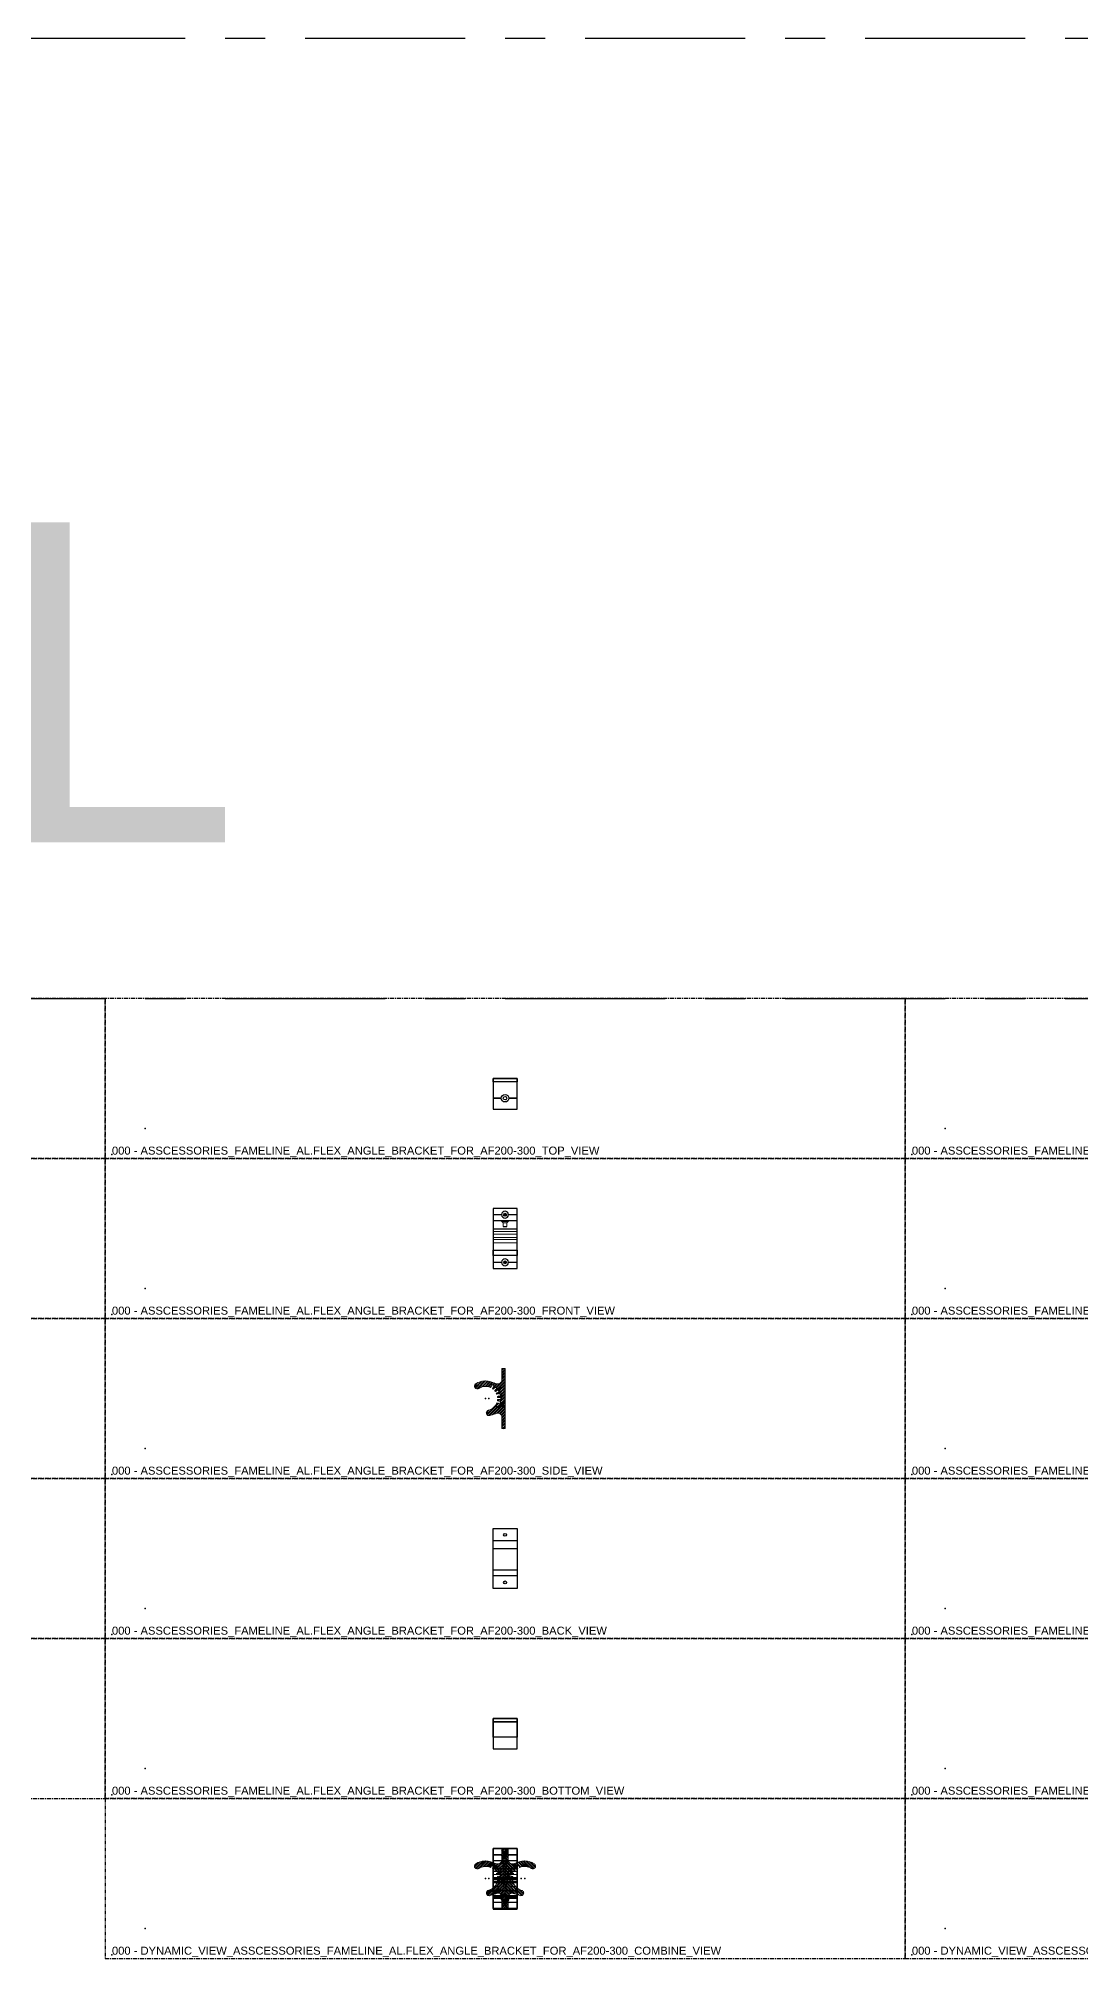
# Model space of a CAD drawing. Header units: millimetres. Extents: x -244126 to 368105, y -173968 to 259060.
# Drawn here: x 3597 to 4900, y 47795 to 50195 of the extents above; entities that cross this region are included whole.
import ezdxf

# ---------------------------------------------------------------- set-up
doc = ezdxf.new("R2010")
doc.units = ezdxf.units.MM
doc.header["$MEASUREMENT"] = 0
doc.linetypes.add('005_GG_TA_LINE', pattern=[13.75, 5, -1.25, 1.25, -1.25, 5])
doc.linetypes.add('HIDDEN', pattern=[9.524999999999999, 6.35, -3.175])
for name, color, linetype in [('000 - H A T C H', 8, 'Continuous'), ('000 - L I N E', 1, 'Continuous'), ('000 - WIPEOUT', 250, 'Continuous'), ('001 - ASCESSORIES', 1, 'Continuous'), ('SLD-0', 179, 'Continuous')]:
    doc.layers.add(name, color=color, linetype=linetype)
doc.styles.get("Standard").update_dxf_attribs({"font": 'arial.ttf'})

# ---------------------------------------------------------------- blocks, each defined once
blk = doc.blocks.new('*U1763')
at = {"color": 0, "linetype": '005_GG_TA_LINE'}
blk.add_lwpolyline([(0, 0), (1000, 0), (1000, 200), (0, 200)], close=True, dxfattribs=at)
for p in [(50, 37.5), (8.581742425833, 4.877933635547379)]:
    blk.add_point(p, dxfattribs=at)
blk.add_attdef('NAMEBLK', (8.581742425833, 4.877933635547379), '', height=10, dxfattribs=at)
blk = doc.blocks.new('*U1767')
at = {"color": 0, "linetype": '005_GG_TA_LINE'}
blk.add_lwpolyline([(0, 0), (200, 0), (200, 30), (0, 30)], close=True, dxfattribs=at)
blk.add_attdef('NAMEBLK', (8.581742425833, 4.877933635547379), '', height=10, dxfattribs=at)
blk = doc.blocks.new('000 - ASSCESSORIES_FAMELINE_AL.FLEX_ANGLE_BRACKET_FOR_AF200-300_TOP_VIEW')
at = {"color": 2}
blk.add_wipeout([(14.999999999999998, -38.20020784022984), (14.999999999999998, 0), (-14.999999999999996, 0), (-15, -38.20020784022984)], dxfattribs=at).dxf.layer = '000 - WIPEOUT'
at = {"color": 0, "linetype": 'Continuous', "lineweight": 0, "extrusion": (-1, -6.123233995736766e-17, -2.220446049250313e-16)}
blk.add_line((15, -38.20020784022984), (-15, -38.20020784022984), dxfattribs=at)
at = {"color": 2}
blk.add_lwpolyline([(15, -38.20020784022984), (15, -9.18485099360515e-16), (-15, 9.18485099360515e-16), (-15, -38.20020784022984)], close=True, dxfattribs=at)
at = {"layer": '001 - ASCESSORIES', "linetype": 'Continuous', "lineweight": 0, "extrusion": (-1, -6.123233995736766e-17, -2.220446049250313e-16)}
for p, q in [((-4.711444490670774, -24.30222596008855), (-15, -24.30222596008855)), ((-4.720858201312355, -24.60020744982523), (-15, -24.60020744982523)), ((-4.711444441286973, -24.89818972037949), (-15, -24.89818972037949)), ((15, -24.30222596008855), (4.71144449067077, -24.30222596008855)), ((15, -24.89818972037949), (4.71144444128697, -24.89818972037949)), ((15, -24.60020744982523), (4.720858201312351, -24.60020744982523))]:
    blk.add_line(p, q, dxfattribs=at)
at = {"layer": '001 - ASCESSORIES', "color": 3}
blk.add_lwpolyline([(-15, -4.000207570009592), (-15, 9.18485099360515e-16), (15, -9.18485099360515e-16), (15, -4.000207570009594)], close=True, dxfattribs=at)
at = {"layer": '001 - ASCESSORIES'}
for centre, radius in [((-1.506328265589495e-15, -24.60020744982569), 4.720858201312359), ((-1.506328265589467e-15, -24.60020744982523), 2.249999903142339)]:
    blk.add_circle(centre, radius, dxfattribs=at)
blk = doc.blocks.new('000 - ASSCESSORIES_FAMELINE_AL.FLEX_ANGLE_BRACKET_FOR_AF200-300_SIDE_VIEW')
at = {"layer": '000 - H A T C H'}
h = blk.add_hatch(dxfattribs=at)
h.set_pattern_fill('ANSI32', color=8, scale=7)
h.set_pattern_definition([(45, (3200.582122079782, 501.9556420693257), (-1.856155300614688, 1.856155300614688), []), (45, (3201.819558944782, 501.9556420693257), (-1.856155300614688, 1.856155300614688), [])])
edge = h.paths.add_edge_path()
edge.add_arc((-24.60009297727149, 1.092597291219022e-05), 22.0000000000029, 90.77607391714648, 123.2564312859631)
edge.add_arc((-34.8000929772711, 15.55378860215449), 3.400000000000849, 123.2564312859582, 303.2564312860495)
edge.add_arc((-24.60009297727166, 1.092597051943756e-05), 15.20000000000311, 65.77656419011902, 123.2564312859393, ccw=False)
edge.add_arc((-18.2815331998316, 14.04407751796509), 0.2000001331612148, 245.7765641900522, 329.9999312689536)
edge.add_line((-18.10832812371223, 13.94407724361054), (-16.31922733306351, 17.04289124551826))
edge.add_arc((-16.05941988014751, 16.89289134263949), 0.2999998057571702, 60.00004524878108, 149.999999999958, ccw=False)
edge.add_line((-15.90942018244937, 17.15269891401647), (-14.09076643508001, 16.10269913199477))
edge.add_arc((-14.24076610740318, 15.84289121904718), 0.3000000888787198, -29.999971654117473, 60.00008206330642, ccw=False)
edge.add_line((-13.98095833508728, 15.69289130314223), (-15.77005958349469, 12.59407739653057))
edge.add_arc((-15.59685450273591, 12.49407739652947), 0.200000000002181, 149.9999999999971, 234.2234358103231)
edge.add_arc((-24.60009297727736, 1.092594628993027e-05), 15.20000000002425, 50.776564190154375, 54.22343580992401, ccw=False)
edge.add_arc((-14.86196101252971, 11.93017392820862), 0.200000111124736, 230.7765641902996, 315.0001145294227)
edge.add_line((-14.72053929502613, 11.78875277608404), (-12.19036897575438, 14.31892340966738))
edge.add_arc((-11.97823689478033, 14.10679132869315), 0.3000000659280574, 44.99996698555748, 134.9999999999758, ccw=False)
edge.add_line((-11.76610469157345, 14.31892328743447), (-10.28118066655111, 12.83399907593912))
edge.add_arc((-10.49331266104002, 12.62186715886523), 0.2999998888787882, -44.99999513174453, 44.999989545294795, ccw=False)
edge.add_line((-10.28118068723438, 12.40973522110806), (-12.81135141736081, 9.879564176684426))
edge.add_arc((-12.66993006112226, 9.738142820446036), 0.2000000000016426, 135.0000000000331, 219.2234358110653)
edge.add_arc((-24.60009297726682, 1.092596317775474e-05), 15.20000000000145, 35.776564190161594, 39.22343580991469, ccw=False)
edge.add_arc((-12.10602643544547, 9.003249451867786), 0.2000000878489613, 215.7765641898848, 300.0000006170934)
edge.add_line((-12.00602638965552, 8.830044296108497), (-8.907212818396829, 10.61914534852031))
edge.add_arc((-8.757212633545205, 10.35933740721299), 0.3000003697028865, 30.000002280675574, 120.0000000000399, ccw=False)
edge.add_line((-8.497404698208584, 10.50933760240616), (-7.447405332582321, 8.690683874414503))
edge.add_arc((-7.707213135827003, 8.540683940658628), 0.3000001245892988, -59.99978517703721, 29.99997165315972, ccw=False)
edge.add_line((-7.557212099418621, 8.28087677403306), (-10.65602650671713, 6.491775729537039))
edge.add_arc((-10.55602650671645, 6.318570648779192), 0.2000000000011698, 120.0000000000309, 204.2234358092512)
edge.add_arc((-24.60009297725487, 1.092597518503879e-05), 15.19999999998398, 20.77656419013698, 24.223435809918385, ccw=False)
edge.add_arc((-10.20154197550752, 5.462769111765232), 0.1999999333386133, 200.7765641900455, 284.9998861499537)
edge.add_line((-10.14977856761038, 5.26958390804009), (-6.693500616368738, 6.19569065586461))
edge.add_arc((-6.615854801818094, 5.905912530964527), 0.3000003903128138, 14.999958002615585, 104.9999999999007, ccw=False)
edge.add_line((-6.326076620004415, 5.983558133110421), (-5.782557436228444, 3.955113908268686))
edge.add_arc((-6.072335255011799, 3.877468727691674), 0.2999999305427846, -74.99996355760959, 14.999898177128387, ccw=False)
edge.add_line((-5.9946893751478, 3.587691096281276), (-9.450966682382614, 2.661584239174886))
edge.add_arc((-9.399202873362032, 2.468399073916454), 0.2000000000006168, 104.9999999999756, 189.2234358107711)
edge.add_arc((-24.60009297726654, 1.092596508422972e-05), 15.19999999999707, 5.776564190153806, 9.223435809914292, ccw=False)
edge.add_arc((-9.278294797347732, 1.550010924212877), 0.1999999824942102, 185.7765641900828, 270.0001218303278)
edge.add_line((-9.2782943720797, 1.35001094171912), (-5.700092994685519, 1.350010941718779))
edge.add_arc((-5.700092959753613, 1.050010485744458), 0.3000004559743231, 0.00016735558529035188, 90.00000667149249, ccw=False)
edge.add_line((-5.40009250378057, 1.050011362017585), (-5.40009250378057, -1.049988563104193))
edge.add_arc((-5.70009297726923, -1.04998860053435), 0.300000473488662, -90.0000842393033, 7.1486219894723035e-06, ccw=False)
edge.add_line((-5.700093418345887, -1.349989074022687), (-9.278294779931684, -1.349989074022346))
edge.add_arc((-9.278294779932194, -1.549989074023255), 0.2000000000009088, 89.99999999985396, 174.2234358099506)
edge.add_arc((-24.60009297726734, 1.092596235041654e-05), 15.19999999999318, 350.7765641901628, 354.223435809936, ccw=False)
edge.add_arc((-9.399202851197433, -2.468377225565022), 0.2000000224565068, 170.7765641899621, 254.9998653730093)
edge.add_line((-9.450967119954157, -2.661562290885001), (-5.994689121540205, -3.587669142881339))
edge.add_arc((-6.072334751168622, -3.877447236391498), 0.3000003121311309, -14.99987230951632, 75.00003256256412, ccw=False)
edge.add_line((-5.78255652874418, -3.955092384902571), (-6.326077194227992, -5.983536711489762))
edge.add_arc((-6.615854826887664, -5.905891028834289), 0.2999998807081068, 255.0001366492594, 345.00000000005326, ccw=False)
edge.add_line((-6.693499818429473, -6.195668846676426), (-10.14977810415871, -5.269562118199929))
edge.add_arc((-10.20154191318084, -5.462747283459456), 0.2000000000020759, 74.99999999967756, 159.2234358096688)
edge.add_arc((-24.60009297727213, 1.092596992968708e-05), 15.19999999999574, 284.63664156122564, 339.2234358099151, ccw=False)
edge.add_arc((-19.9000930303588, -17.99637739733681), 3.399999789903094, 104.6366415612264, 288.1922939544101)
edge.add_line((-18.83858879148715, -21.22642497008223), (-10.56112827296397, -18.50616927835983))
edge.add_arc((-9.000092902889328, -23.25623986259525), 5.000000198184266, 1.0062864589599485e-05, 108.1922887235545, ccw=False)
edge.add_line((-4.000092704705139, -23.25623898444462), (-4.000092704705139, -29.44998859105397))
edge.add_line((-4.000092704705139, -29.44998859105397), (-3.700093214324852, -29.7499899440794))
edge.add_line((-3.700093214324852, -29.7499899440794), (-4.000093636022257, -30.0499885031378))
edge.add_line((-4.000093636022257, -30.0499885031378), (-4.000115608000897, -36.99998832726328))
edge.add_arc((-3.500114862942461, -36.99998987946843), 0.5000007450608447, 179.9998221306572, 269.9997702214319)
edge.add_line((-3.500116868141731, -37.49999062452525), (-0.500116415155162, -37.49999844761965))
edge.add_arc((-0.5001148629552006, -36.99999844762002), 0.5000000000020398, 269.9998221309865, 359.9998221307976)
edge.add_line((-0.0001148629555700609, -36.99999999982163), (0.0001148629555700609, 36.99999999982163))
edge.add_arc((-0.4998858820982593, 37.00000155202557), 0.5000007450562387, 359.9998221307947, 449.9998176911096)
edge.add_line((-0.4998842911506927, 37.50000229707928), (-3.499884329883344, 37.50001012018163))
edge.add_arc((-3.499885882085333, 37.0000103183694), 0.4999998018146391, 89.9998221306836, 179.9997674898801)
edge.add_line((-3.999885683895855, 37.00001234740216), (-3.99990725950579, 30.05001204643224))
edge.add_line((-3.99990725950579, 30.05001204643224), (-3.69999917576547, 29.75010210061373))
edge.add_line((-3.69999917576547, 29.75010210061373), (-4.000092707051635, 29.4500104325457))
edge.add_line((-4.000092707051635, 29.4500104325457), (-4.000093103419431, 23.29818408063829))
edge.add_arc((-9.000092920139895, 23.29818408063864), 4.999999816720464, 251.838222947856, 359.999999999996, ccw=False)
edge.add_line((-10.55859839914797, 18.54728323562972), (-17.74266868537893, 20.90397543228346))
edge.add_arc((-24.60009297727149, 1.092596625085207e-05), 22.00000000000927, 71.8382231318008, 89.22392608287757)
edge.add_line((-24.30211109713059, 21.9979928061187), (-24.60009258686728, 21.70001092597329))
edge.add_line((-24.60009258686728, 21.70001092597329), (-24.89807485742153, 21.99799280611887))
at = {"color": 8, "linetype": 'HIDDEN', "lineweight": 0}
for p, q in [((-4.000092817173709, 27.7499110700432), (8.614690273134329e-05, 27.74989865187075)), ((9.856451993073279e-05, 31.74989865185165), (-3.999901982331494, 31.74991106947022)), ((-13.19904798806169, -10.05285098703212), (-1.960833017555387, -10.05288587499422)), ((-1.96081716833055, -4.947485875018856), (-6.05431686208135, -4.969506510368944)), ((-1.96081716833055, -4.947485875018856), (-1.960833017555387, -10.05288587499422)), ((-1.960833017555387, -10.05288587499422), (-3.225380146432144e-05, -12.38969196212361)), ((-1.895832838272327e-06, -2.61069196217062), (-1.96081716833055, -4.947485875018685)), ((-4.000099011060456, -31.75018097492261), (-9.856543306341337e-05, -31.75019339254095)), ((-8.614781631877122e-05, -27.75019339256005), (-4.000092705300403, -27.75018097492284))]:
    blk.add_line(p, q, dxfattribs=at)
at = {"layer": '000 - L I N E', "color": 9}
blk.add_line((-24.60009258686728, 21.70001092597329), (-24.30211109712832, 21.99799280612092), dxfattribs=at)
for p in [(-24.60009297727106, 1.092596880880592e-05), (-20.30696706471394, 1.092596880880592e-05)]:
    blk.add_point(p, dxfattribs=at)
at = {"layer": '001 - ASCESSORIES', "color": 0, "linetype": 'Continuous', "lineweight": 15}
blk.add_lwpolyline([(-24.89807485742153, 21.99799280611887, 0.1426788207495108), (-36.66460910630326, 18.39695226339256, 1.000000000000798), (-32.9355768482344, 12.71062494091939, -0.2561977009595168), (-18.3635924716466, 13.86168692288493, 0.3849826888630289), (-18.10832812371223, 13.94407724361054), (-16.31922733306351, 17.04289124551826, -0.4142133310633441), (-15.90942018244937, 17.15269891401647), (-14.09076643508001, 16.10269913199477, -0.4142138369739624), (-13.98095833508728, 15.69289130314223), (-15.77005958349469, 12.59407739653057, 0.3849830332087801), (-15.71377967772992, 12.3318167930131, -0.01504094874934099), (-14.98843032818127, 11.77523666139223, 0.3849836070004197), (-14.72053929502613, 11.78875277608404), (-12.19036897575438, 14.31892340966738, -0.4142137311411944), (-11.76610469157345, 14.31892328743447), (-10.28118066655111, 12.83399907593912, -0.4142134840428718), (-10.28118068723438, 12.40973522110806), (-12.81135141736081, 9.879564176684426, 0.3849830332123187), (-12.82486724185014, 9.611673575059058, -0.01504094874926947), (-12.26828711023177, 8.886324225515693, 0.3849830362993746), (-12.00602638965552, 8.830044296108497), (-8.907212818396829, 10.61914534852031, -0.4142135507145975), (-8.497404698208584, 10.50933760240616), (-7.447405332582321, 8.690683874414503, -0.4142123193015173), (-7.557212099418621, 8.28087677403306), (-10.65602650671713, 6.491775729537039, 0.3849830332032427), (-10.73841698036199, 6.236511431601457, -0.0150409487493929), (-10.38853608284467, 5.39182422360102, 0.3849824628160552), (-10.14977856761038, 5.26958390804009), (-6.693500616368738, 6.19569065586461, -0.4142137770611755), (-6.326076620004415, 5.983558133110421), (-5.782557436228444, 3.955113908268686, -0.4142128555680248), (-5.9946893751478, 3.587691096281276), (-9.450966682382614, 2.661584239174886, 0.3849830332111331), (-9.596617030555763, 2.436342084979003, -0.0150409487493015), (-9.47727917210409, 1.529881055845067, 0.3849836435791997), (-9.2782943720797, 1.35001094171912), (-5.700092994685519, 1.350010941718779, -0.4142127409641204), (-5.40009250378057, 1.050011362017585), (-5.40009250378057, -1.049988563104193, -0.4142140295437709), (-5.700093418345887, -1.349989074022687), (-9.278294779931684, -1.349989074022346, 0.3849830332076324), (-9.477279172106364, -1.529859203893523, -0.0150409487493572), (-9.596617030557127, -2.436320233030756, 0.3849823587236142), (-9.450967119954157, -2.661562290885001), (-5.994689121540205, -3.587669142881339, -0.4142130760839127), (-5.78255652874418, -3.955092384902571), (-6.326077194227992, -5.983536711489762, -0.4142128638292183), (-6.693499818429473, -6.195668846676426), (-10.14977810415871, -5.269562118199929, 0.3849830332071024), (-10.38853608284603, -5.391802371647145, -0.2427883777867974), (-20.7592327622167, -14.70671518177664, 1.031520472800772), (-18.83858879148715, -21.22642497008223), (-10.56112827296397, -18.50616927835983, -0.510582686825665), (-4.000092704705139, -23.25623898444462), (-4.000092704705139, -29.44998859105397), (-3.700093214324852, -29.7499899440794), (-4.000093636022257, -30.0499885031378), (-4.000115608000897, -36.99998832726328, 0.4142132970157022), (-3.500116868141731, -37.49999062452525), (-0.500116415155162, -37.49999844761965, 0.4142135623721294), (-0.0001148629555700609, -36.99999999982163), (0.0001148629555700609, 36.99999999982163, 0.4142135396776404), (-0.4998842911506927, 37.50000229707928), (-3.499884329883344, 37.50001012018163, 0.4142132830520119), (-3.999885683895855, 37.00001234740216), (-3.99990725950579, 30.05001204643224), (-3.69999917576547, 29.75010210061373), (-4.000092707051635, 29.4500104325457), (-4.000093103419431, 23.29818408063829, -0.5104149144200552), (-10.55859839914797, 18.54728323562972), (-17.74266868537893, 20.90397543228346, 0.07600529051318779), (-24.30211109713059, 21.9979928061187), (-24.60009258686728, 21.70001092597329)], format="xyb", close=True, dxfattribs=at)
blk = doc.blocks.new('000 - ASSCESSORIES_FAMELINE_AL.FLEX_ANGLE_BRACKET_FOR_AF200-300_FRONT_VIEW')
at = {"color": 0, "linetype": 'Continuous', "lineweight": 0, "extrusion": (1, -4.930380657631324e-32, -2.220446049250312e-16)}
for p, q in [((-15, 37.50000428390302), (15, 37.50000428390302)), ((-15, 30.05000621015125), (-4.23940453017957, 30.05000621015125)), ((-15, 29.45000459626471), (-4.239391767625705, 29.45000459626471)), ((4.239392438178868, 29.45000459626471), (15, 29.45000459626471)), ((4.239405200732733, 30.05000621015125), (15, 30.05000621015125)), ((-15, -29.45008583454188), (-15, -29.74999578036039)), ((-15, -29.45008583454188), (-4.23940453017957, -29.45008583454188)), ((-15, -29.74999578036039), (-15, -30.05008744842843)), ((-15, -30.05008744842843), (-4.239391767625705, -30.05008744842843)), ((-15, -37.50000428390302), (15, -37.50000428390302)), ((4.239392438178868, -30.05008744842843), (15, -30.05008744842843)), ((4.239405200732733, -29.45008583454188), (15, -29.45008583454188)), ((15, -29.45008583454188), (15, -29.74999578036039)), ((15, -29.74999578036039), (15, -30.05008744842843))]:
    blk.add_line(p, q, dxfattribs=at)
at = {"color": 1, "linetype": 'Continuous', "lineweight": 0, "extrusion": (1, -4.930380657631324e-32, -2.220446049250312e-16)}
for p, q in [((-15, 11.73016798080278), (15, 11.73016798080278)), ((-15, 8.803243527737663), (15, 8.803243527737663)), ((-15, 5.262763342145433), (15, 5.262763342145433)), ((-15, 1.350005105438129), (15, 1.350005105438129)), ((-15, -1.349994910303337), (15, -1.349994910303337)), ((-15, -5.262753119738306), (15, -5.262753119738306))]:
    blk.add_line(p, q, dxfattribs=at)
at = {"color": 8, "linetype": 'ByBlock', "lineweight": 0}
for p, q in [((-4.702077277372666, 22.00006230939266), (-2.249999903142452, 19.54798493516245)), ((-2.249999903142452, 19.54798493516245), (0, 19.54798493516245)), ((-2.249999903142452, 19.54798493516245), (-2.249999903142452, 15.19940886628427)), ((0, 19.54798493516245), (2.249999903142452, 19.54798493516245)), ((2.249999903142452, 19.54798493516245), (4.702077277372894, 22.00006230939289)), ((2.249999903142452, 15.19992202502289), (2.249999903142452, 19.54798493516245))]:
    blk.add_line(p, q, dxfattribs=at)
at = {"color": 2}
for points in [[(-15, -37.50000428390302), (15, -37.50000428390302), (15, 37.50000428390302), (-15, 37.50000428390302)], [(-15, 12.15378276587251), (15, 12.15378276587251), (15, 21.99798696983788), (-15, 21.99798696983788)], [(-15, -14.70672101805764), (15, -14.70672101805764), (15, -21.39638302352097), (-15, -21.39638302352097)]]:
    blk.add_lwpolyline(points, close=True, dxfattribs=at)
for points in [[(-4.239398194527269, 30.05009575471308), (-3.947614418943829, 29.75009626433274), (-4.238029669148091, 29.45009575471039)], [(4.239314864085145, 30.05000621015125), (3.94898361487634, 29.75009626433274), (4.239392438178868, 29.45000459626476)], [(-4.239398194527269, -29.44999628998005), (-3.947614418943829, -29.74999578036039), (-4.238029669148091, -30.04999628998274)], [(4.239314864085145, -29.45008583454188), (3.94898361487634, -29.74999578036039), (4.239392438178868, -30.05008744842837)]]:
    blk.add_lwpolyline(points)
at = {"color": 8, "linetype": 'ByBlock'}
for centre, radius, start, end in [((-2.842170943040401e-13, 48.06806341458815), 26.48868083432665, 259.7750849392324, 280.2249150607676), ((0.0002965237669059206, 30.2575432320819), 15.22475358455586, 261.5156323068299, 278.4974943987622)]:
    blk.add_arc(centre, radius, start, end, dxfattribs=at)
at = {"layer": '000 - L I N E', "color": 9}
for centre in [(3.352747626195196e-07, 29.75009557888478), (3.352747626195196e-07, -29.74999646580835)]:
    blk.add_circle(centre, 1.75, dxfattribs=at)
for centre, start, end in [((3.352765816089232e-07, 29.75009557888478), 4.047776573145431, 175.9522234268546), ((3.352765816089232e-07, 29.75009557888478), 184.0477718219618, 355.9522167808286), ((3.352765816089232e-07, -29.74999646580835), 4.047776573145431, 175.9522234268546), ((3.352765816089232e-07, -29.74999646580835), 184.0477718219618, 355.9522167808286)]:
    blk.add_arc(centre, 4.25, start, end, dxfattribs=at)
at = {"layer": 'SLD-0', "color": 250}
for p, q in [((-1.749999664725237, 29.75009557888478), (1.750000335274763, 29.75009557888478)), ((3.352756721142214e-07, 31.50009557888478), (3.352756721142214e-07, 28.00009557888478)), ((-1.749999664725237, -29.74999646580835), (1.750000335274763, -29.74999646580835)), ((3.352756721142214e-07, -27.99999646580835), (3.352756721142214e-07, -31.49999646580835))]:
    blk.add_line(p, q, dxfattribs=at)
blk = doc.blocks.new('000 - ASSCESSORIES_FAMELINE_AL.FLEX_ANGLE_BRACKET_FOR_AF200-300_BACK_VIEW')
at = {"color": 8, "linetype": 'ByBlock'}
for p, q in [((15, 21.99798696983788), (-15, 21.99798696983788)), ((15, 12.15378276587251), (-15, 12.15378276587251)), ((15, -14.70672101805764), (-15, -14.70672101805764)), ((15, -21.39638302352097), (-15, -21.39638302352097))]:
    blk.add_line(p, q, dxfattribs=at)
at = {"color": 1}
for centre in [(3.352747626195196e-07, 29.75009557888478), (3.352747626195196e-07, -29.74999646580835)]:
    blk.add_circle(centre, 1.75, dxfattribs=at)
at = {"layer": '001 - ASCESSORIES', "color": 1}
blk.add_lwpolyline([(-15, 37.50000428390302), (15, 37.50000428390302), (15, -37.50000428390302), (-15, -37.50000428390302)], close=True, dxfattribs=at)
blk = doc.blocks.new('000 - ASSCESSORIES_FAMELINE_AL.FLEX_ANGLE_BRACKET_FOR_AF200-300_BOTTOM_VIEW')
at = {"color": 1}
blk.add_lwpolyline([(15, -37.64315256335567), (15, 0), (-15, 0), (-15, -37.64315256335567)], close=True, dxfattribs=at)
at = {"color": 3}
blk.add_lwpolyline([(-15, -4.000000546858018), (-15, 0), (15, 0), (15, -4.000000546858018)], close=True, dxfattribs=at)
at = {"color": 2}
blk.add_lwpolyline([(-15, -23.29998874510829), (-15, -4.000000546858018), (15, -4.000000546858018), (15, -23.29998874510829)], close=True, dxfattribs=at)
blk = doc.blocks.new('*U3627')
at = {"layer": '001 - ASCESSORIES', "color": 0}
blk.add_blockref('000 - ASSCESSORIES_FAMELINE_AL.FLEX_ANGLE_BRACKET_FOR_AF200-300_TOP_VIEW', (0, 0), dxfattribs=at)
for name in ['000 - ASSCESSORIES_FAMELINE_AL.FLEX_ANGLE_BRACKET_FOR_AF200-300_SIDE_VIEW', '000 - ASSCESSORIES_FAMELINE_AL.FLEX_ANGLE_BRACKET_FOR_AF200-300_FRONT_VIEW', '000 - ASSCESSORIES_FAMELINE_AL.FLEX_ANGLE_BRACKET_FOR_AF200-300_BACK_VIEW', '000 - ASSCESSORIES_FAMELINE_AL.FLEX_ANGLE_BRACKET_FOR_AF200-300_BOTTOM_VIEW']:
    blk.add_blockref(name, (0, 0), dxfattribs=at)
at = {"layer": '001 - ASCESSORIES', "color": 0, "xscale": -1}
blk.add_blockref('000 - ASSCESSORIES_FAMELINE_AL.FLEX_ANGLE_BRACKET_FOR_AF200-300_SIDE_VIEW', (0.0002297259111265286, 0), dxfattribs=at)

msp = doc.modelspace()

# ---------------------------------------------------------------- block references
for name, p in [('000 - ASSCESSORIES_FAMELINE_AL.FLEX_ANGLE_BRACKET_FOR_AF200-300_FRONT_VIEW', (4180.501224490581, 48695.17285529031)), ('000 - ASSCESSORIES_FAMELINE_AL.FLEX_ANGLE_BRACKET_FOR_AF200-300_SIDE_VIEW', (4180.501224490581, 48495.17285529031)), ('000 - ASSCESSORIES_FAMELINE_AL.FLEX_ANGLE_BRACKET_FOR_AF200-300_BACK_VIEW', (4180.501224490581, 48295.17285529031)), ('000 - ASSCESSORIES_FAMELINE_AL.FLEX_ANGLE_BRACKET_FOR_AF200-300_BOTTOM_VIEW', (4180.501224490581, 48095.17285529031))]:
    msp.add_blockref(name, p)
at = {"layer": '001 - ASCESSORIES', "linetype": '005_GG_TA_LINE', "xscale": 40, "yscale": 40, "zscale": 40}
msp.add_blockref('*U1767', (680.5012244905811, 48995.17285529031), dxfattribs=at).add_auto_attribs({'NAMEBLK': 'AEROFOIL'})
at = {"layer": '001 - ASCESSORIES', "linetype": '005_GG_TA_LINE'}
for p, values in [((2680.501224490581, 48795.17285529031), {'NAMEBLK': '000 - DYNAMIC_ARRAY+COMBINE_FAMELINE_AL.SUN_LV_AF_300+END_CAP_COMBINE_SET'}), ((3680.501224490581, 48795.17285529031), {'NAMEBLK': '000 - ASSCESSORIES_FAMELINE_AL.FLEX_ANGLE_BRACKET_FOR_AF200-300_TOP_VIEW'}), ((4680.501224490581, 48795.17285529031), {'NAMEBLK': '000 - ASSCESSORIES_FAMELINE_AL.FLEX_CONNECTOR_BRACKET_FOR_AF100-150_TOP_VIEW'}), ((2680.501224490581, 48595.17285529031), {'NAMEBLK': '000 - FAMELINE_AL.SUN_LV_AF_300_CUT_VIEW'}), ((3680.501224490581, 48595.17285529031), {'NAMEBLK': '000 - ASSCESSORIES_FAMELINE_AL.FLEX_ANGLE_BRACKET_FOR_AF200-300_FRONT_VIEW'}), ((4680.501224490581, 48595.17285529031), {'NAMEBLK': '000 - ASSCESSORIES_FAMELINE_AL.FLEX_CONNECTOR_BRACKET_FOR_AF100-150_FRONT_VIEW'}), ((2680.501224490581, 48395.17285529031), {'NAMEBLK': '000 - FAMELINE_AL.SUN_LV_AF_300_CUT_VIEW_PART_1_of_2'}), ((3680.501224490581, 48395.17285529031), {'NAMEBLK': '000 - ASSCESSORIES_FAMELINE_AL.FLEX_ANGLE_BRACKET_FOR_AF200-300_SIDE_VIEW'}), ((4680.501224490581, 48395.17285529031), {'NAMEBLK': '000 - ASSCESSORIES_FAMELINE_AL.FLEX_CONNECTOR_BRACKET_FOR_AF100-150_SIDE_VIEW'}), ((2680.501224490581, 48195.17285529031), {'NAMEBLK': '000 - ASSCESSORIES_FAMELINE_AL.END_CAP_FOR_AF_300_TOP_VIEW'}), ((3680.501224490581, 48195.17285529031), {'NAMEBLK': '000 - ASSCESSORIES_FAMELINE_AL.FLEX_ANGLE_BRACKET_FOR_AF200-300_BACK_VIEW'}), ((4680.501224490581, 48195.17285529031), {'NAMEBLK': '000 - ASSCESSORIES_FAMELINE_AL.FLEX_CONNECTOR_FOR_AF100-150_BACK_VIEW'}), ((2680.501224490581, 47995.17285529031), {'NAMEBLK': '000 - ASSCESSORIES_FAMELINE_AL.END_CAP_FOR_AF_300_TOP_VIEW_PART_1_of_4'}), ((3680.501224490581, 47995.17285529031), {'NAMEBLK': '000 - ASSCESSORIES_FAMELINE_AL.FLEX_ANGLE_BRACKET_FOR_AF200-300_BOTTOM_VIEW'}), ((4680.501224490581, 47995.17285529031), {'NAMEBLK': '000 - ASSCESSORIES_FAMELINE_AL.FLEX_CONNECTOR_BRACKET_FOR_AF100-150_BOTTOM_VIEW'}), ((3680.501224490581, 47795.17285529031), {'NAMEBLK': '000 - DYNAMIC_VIEW_ASSCESSORIES_FAMELINE_AL.FLEX_ANGLE_BRACKET_FOR_AF200-300_COMBINE_VIEW'}), ((4680.501224490581, 47795.17285529031), {'NAMEBLK': '000 - DYNAMIC_VIEW_ASSCESSORIES_FAMELINE_AL.FLEX_CONNECTOR_FOR_AF100-150_COMBINE_VIEW'})]:
    msp.add_blockref('*U1763', p, dxfattribs=at).add_auto_attribs(values)

# ---------------------------------------------------------------- next in the draw order: block references
for name, p in [('000 - ASSCESSORIES_FAMELINE_AL.FLEX_ANGLE_BRACKET_FOR_AF200-300_TOP_VIEW', (4180.501224490581, 48895.17285529031)), ('*U3627', (4180.501224490581, 47895.17285529031))]:
    msp.add_blockref(name, p)

doc.saveas('drawing.dxf')
